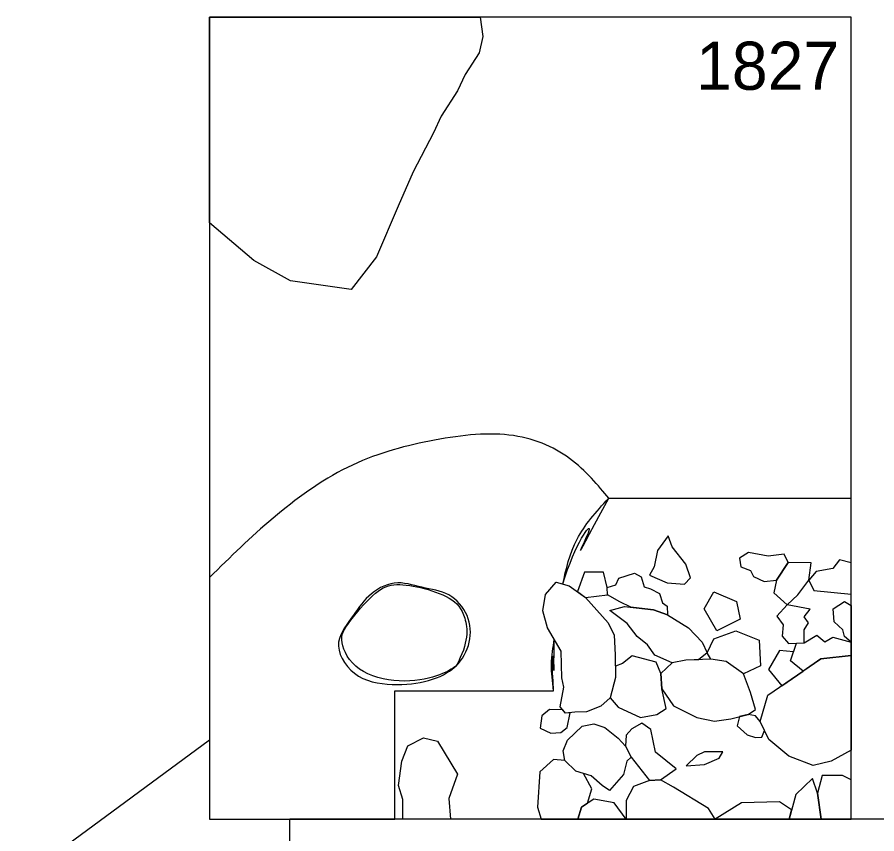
# Model space of a CAD drawing. Extents: x -204 to -1, y -285 to 3.
# Drawn here: x -182.7 to -177.34, y -257.09 to -252 of the extents above; entities that cross this region are included whole.
import ezdxf

# ---------------------------------------------------------------- set-up
doc = ezdxf.new("R2010")
doc.units = 0
for name, color, linetype in [('Feature Labels', 7, 'Continuous'), ('Limits of Excavation', 7, 'Continuous'), ('Postholes', 7, 'Continuous'), ('Postmolds', 7, 'Continuous'), ('Quadrat Boundaries', 7, 'Continuous'), ('Quadrat Labels', 7, 'Continuous'), ('Stone', 7, 'Continuous')]:
    doc.layers.add(name, color=color, linetype=linetype)

msp = doc.modelspace()

# ---------------------------------------------------------------- linework, layer by layer
at = {"layer": 'Feature Labels'}
msp.add_line((-182.6994, -257.3874), (-181.5, -256.5039), dxfattribs=at)
at = {"layer": 'Limits of Excavation'}
msp.add_line((-179.0113, -254.9982), (-177.5, -254.9982), dxfattribs=at)
msp.add_lwpolyline([(-180.3441, -257), (-180.3441, -256.1986), (-179.3546, -256.1986)], dxfattribs=at)
for points in [[(-179.2974, -255.5327), (-179.2207, -255.279), (-179.0113, -254.9982), (-179.2974, -255.5327), (-179.0113, -254.9982)], [(-179.3546, -256.1986), (-179.3673, -256.025), (-179.3506, -255.8786), (-179.3546, -256.1986), (-179.3506, -255.8786)]]:
    msp.add_open_spline(points, degree=3, dxfattribs=at)
at = {"layer": 'Postholes'}
for p, q in [((-181.5, -255.4928), (-181.5, -257)), ((-181.5, -257), (-180.3441, -257))]:
    msp.add_line(p, q, dxfattribs=at)
for points in [[(-179.3506, -255.8786), (-179.3934, -255.8057), (-179.4212, -255.7016), (-179.405, -255.5998), (-179.3379, -255.5211), (-179.2974, -255.5327)], [(-180.3441, -257), (-180.3441, -256.1986), (-179.3546, -256.1986)]]:
    msp.add_lwpolyline(points, dxfattribs=at)
for points in [[(-179.0113, -254.9982), (-179.0736, -254.9224), (-179.2322, -254.7296), (-179.6096, -254.5679), (-180.1289, -254.6284), (-180.648, -254.7735), (-181.1206, -255.1191), (-181.369, -255.3637), (-181.5, -255.4928)], [(-179.2974, -255.5327), (-179.2777, -255.4452), (-179.232, -255.242), (-179.0913, -255.0867), (-179.0113, -254.9982)], [(-179.9629, -256.0444), (-179.9909, -256.0718), (-180.0985, -256.1397), (-180.3237, -256.1694), (-180.5895, -256.1409), (-180.7445, -255.9115), (-180.6081, -255.7422), (-180.5224, -255.6029), (-180.3476, -255.5011), (-180.177, -255.5598), (-179.9984, -255.5814), (-179.8762, -255.7261), (-179.864, -255.8984), (-179.9229, -256.0053), (-179.9629, -256.0444)], [(-179.3546, -256.1986), (-179.3618, -256.1407), (-179.375, -256.0337), (-179.3583, -255.9274), (-179.3506, -255.8786)]]:
    msp.add_open_spline(points, degree=3, dxfattribs=at)
at = {"layer": 'Postmolds'}
msp.add_open_spline([(-179.9629, -256.0444), (-179.8818, -255.8984), (-179.898, -255.7199), (-179.9872, -255.6144), (-180.19, -255.5495), (-180.3603, -255.5251), (-180.4739, -255.5819), (-180.6442, -255.7848), (-180.701, -255.8822), (-180.5955, -256.085), (-180.3116, -256.158), (-180.0602, -256.1094), (-179.9629, -256.0444), (-179.9629, -256.0444), (-179.9629, -256.0444)], degree=3, dxfattribs=at)
at = {"layer": 'Quadrat Boundaries'}
for p, q in [((-177.5, -252), (-181.5, -252)), ((-181.5, -252), (-181.5, -257)), ((-177.5, -257), (-177.5, -252)), ((-181.5, -257), (-181, -257)), ((-181, -259), (-181, -257)), ((-172, -257), (-181, -257))]:
    msp.add_line(p, q, dxfattribs=at)
at = {"layer": 'Stone'}
for points in [[(-181.5, -252), (-179.8118, -252), (-179.796, -252.1205), (-179.8197, -252.2231), (-179.9064, -252.3572), (-179.9537, -252.4597), (-180.0562, -252.6175), (-180.1035, -252.72), (-180.2297, -252.9646), (-180.3243, -253.1775), (-180.4583, -253.4931), (-180.616, -253.6982), (-180.9945, -253.6429), (-181.2231, -253.5167), (-181.5, -253.2814)], [(-178.6407, -255.2341), (-178.706, -255.3249), (-178.7286, -255.427), (-178.757, -255.4781), (-178.6464, -255.5263), (-178.5386, -255.5348), (-178.5018, -255.4951), (-178.5301, -255.41), (-178.6152, -255.3022)], [(-178.1388, -255.3362), (-178.1955, -255.3731), (-178.187, -255.427), (-178.1275, -255.4497), (-178.1076, -255.4866), (-178.0424, -255.5178), (-177.9658, -255.5093), (-177.8921, -255.3987), (-177.9176, -255.3476), (-178.0169, -255.3589)], [(-177.7633, -255.51), (-177.7496, -255.4005), (-177.8921, -255.3987), (-177.9658, -255.5093), (-177.9821, -255.5875), (-177.8978, -255.6625), (-177.8317, -255.6012)], [(-177.5, -255.4005), (-177.5718, -255.3823), (-177.6128, -255.437), (-177.7177, -255.4552), (-177.7633, -255.51), (-177.7314, -255.5738), (-177.5, -255.5966)], [(-179.0179, -255.6001), (-179.0207, -255.5547), (-179.0445, -255.4598), (-179.163, -255.4598), (-179.2061, -255.5812), (-179.1552, -255.6183)], [(-178.6436, -255.7249), (-178.7315, -255.6937), (-178.8222, -255.6838), (-178.8725, -255.6783), (-178.9413, -255.6455), (-179.0179, -255.6001), (-179.0207, -255.5547), (-178.9669, -255.5377), (-178.947, -255.4979), (-178.8506, -255.4667), (-178.808, -255.4894), (-178.791, -255.5519), (-178.7513, -255.5632), (-178.6946, -255.5916), (-178.6748, -255.6512), (-178.6464, -255.671)], [(-179.2801, -256.3379), (-179.3148, -256.2986), (-179.2916, -256.1759), (-179.3032, -256.1181), (-179.3078, -255.9515), (-179.3934, -255.8057), (-179.4212, -255.7016), (-179.405, -255.5998), (-179.3379, -255.5211), (-179.2569, -255.5442), (-179.1552, -255.6183), (-179.0141, -255.7756), (-178.9771, -255.852), (-178.9701, -255.9746), (-178.9678, -256.1158), (-179.0025, -256.2431), (-179.0603, -256.294), (-179.1505, -256.331), (-179.2222, -256.3333)], [(-178.1919, -255.7517), (-178.3378, -255.8247), (-178.4153, -255.6879), (-178.356, -255.583), (-178.2147, -255.6423)], [(-177.8978, -255.6625), (-177.963, -255.7334), (-177.9233, -255.7873), (-177.929, -255.8583), (-177.8893, -255.9037), (-177.7928, -255.9008), (-177.7928, -255.8185), (-177.7645, -255.776), (-177.7928, -255.7391), (-177.756, -255.6909)], [(-177.5, -255.8951), (-177.5405, -255.8611), (-177.5518, -255.8185), (-177.6057, -255.7703), (-177.6113, -255.688), (-177.5405, -255.6426), (-177.5, -255.6682)], [(-178.4522, -256.0058), (-178.5301, -256.0086), (-178.6152, -256.0256), (-178.723, -255.9774), (-178.7683, -255.9122), (-178.8336, -255.8611), (-178.896, -255.7788), (-179.0037, -255.6994), (-178.913, -255.6738), (-178.7315, -255.6937), (-178.6436, -255.7249), (-178.5131, -255.8072), (-178.4281, -255.8951), (-178.3969, -255.9632)], [(-178.17, -256.0937), (-178.2778, -256.0171), (-178.3742, -256.0029), (-178.3969, -255.9632), (-178.356, -255.8749), (-178.2192, -255.8247), (-178.0733, -255.884), (-178.0642, -256.0437)], [(-177.5, -255.9784), (-177.6883, -256.0001), (-177.7994, -256.0766), (-177.8773, -256.0117), (-177.841, -255.9022), (-177.7928, -255.9008), (-177.7131, -255.8521), (-177.663, -255.8931), (-177.6128, -255.8658), (-177.5, -255.8951)], [(-178.6521, -256.3094), (-178.6804, -256.1874), (-178.6861, -256.0909), (-178.7145, -256.02), (-178.8648, -255.9803), (-178.9243, -256.0285), (-178.969, -256.0452), (-178.9678, -256.1158), (-178.9852, -256.1794), (-179.0025, -256.2431), (-178.9527, -256.3008), (-178.8137, -256.3661), (-178.7116, -256.3462)], [(-177.5, -256.5683), (-177.6233, -256.6387), (-177.737, -256.6658), (-177.8884, -256.6062), (-178.0128, -256.5034), (-178.0669, -256.3897), (-178.0183, -256.2274), (-177.6883, -256.0001), (-177.5, -255.9784)], [(-177.9313, -256.1674), (-177.7994, -256.0766), (-177.8773, -256.0117), (-177.8592, -255.957), (-177.9457, -255.9479), (-178.014, -256.0665)], [(-178.0963, -256.315), (-178.1275, -256.2101), (-178.17, -256.0937), (-178.2778, -256.0171), (-178.3742, -256.0029), (-178.5301, -256.0086), (-178.6152, -256.0256), (-178.6861, -256.0909), (-178.6804, -256.1874), (-178.6067, -256.2923), (-178.4621, -256.3661), (-178.3515, -256.3888), (-178.2494, -256.3746), (-178.1416, -256.3462)], [(-179.2512, -256.3356), (-179.2801, -256.3379), (-179.2974, -256.3183), (-179.3809, -256.315), (-179.4291, -256.3547), (-179.4376, -256.4313), (-179.3724, -256.4626), (-179.31, -256.4597), (-179.2703, -256.4285)], [(-178.0399, -256.4466), (-178.0669, -256.3897), (-178.0963, -256.3547), (-178.1416, -256.3462), (-178.1955, -256.3604), (-178.2097, -256.4172), (-178.1473, -256.4739), (-178.0963, -256.4909), (-178.0566, -256.4881)], [(-178.9073, -256.5448), (-178.8704, -256.6129), (-178.8988, -256.6385), (-178.9186, -256.7207), (-179.0066, -256.82), (-179.0519, -256.7888), (-179.12, -256.7292), (-179.2164, -256.7009), (-179.2845, -256.6328), (-179.2958, -256.5732), (-179.2674, -256.5079), (-179.1767, -256.42), (-179.103, -256.4058), (-179.0349, -256.4285), (-178.9527, -256.4938)], [(-178.8052, -256.4001), (-178.8676, -256.437), (-178.9016, -256.4767), (-178.9073, -256.5448), (-178.8704, -256.6129), (-178.757, -256.7576), (-178.6889, -256.7548), (-178.5897, -256.6867), (-178.7201, -256.5817), (-178.7485, -256.4399)], [(-180.2958, -257), (-180.2958, -256.8768), (-180.3228, -256.7902), (-180.3012, -256.6387), (-180.2633, -256.5413), (-180.1659, -256.4926), (-180.0794, -256.5142), (-179.9549, -256.7199), (-180.009, -256.8714), (-179.9982, -257)], [(-178.3004, -256.5789), (-178.4139, -256.5789), (-178.4621, -256.6016), (-178.5273, -256.6668), (-178.4139, -256.6583), (-178.3231, -256.6186)], [(-179.204, -257), (-179.1812, -256.924), (-179.1425, -256.8989), (-179.1174, -256.81), (-179.1682, -256.7151), (-179.2164, -256.7009), (-179.2845, -256.6328), (-179.3545, -256.6275), (-179.4411, -256.7051), (-179.4548, -256.924), (-179.432, -257)], [(-177.5, -256.7552), (-177.5536, -256.7279), (-177.6812, -256.7279), (-177.7086, -256.8373), (-177.6858, -257), (-177.5, -257)], [(-178.3469, -257), (-178.3879, -256.9331), (-178.6068, -256.8008), (-178.6889, -256.7548), (-178.757, -256.7576), (-178.8575, -256.7963), (-178.9031, -256.883), (-178.9031, -257)], [(-177.6858, -257), (-177.7086, -256.8373), (-177.7405, -256.7461), (-177.8454, -256.8465), (-177.8864, -257), (-177.745, -257)], [(-178.9031, -257), (-178.9761, -256.8966), (-179.1037, -256.8738), (-179.1812, -256.924), (-179.204, -257)], [(-177.8864, -257), (-177.8706, -256.941), (-177.9457, -256.8921), (-178.1827, -256.8966), (-178.3469, -257)]]:
    msp.add_lwpolyline(points, close=True, dxfattribs=at)

# ---------------------------------------------------------------- texts
at = {"layer": 'Quadrat Labels'}
msp.add_text('1827', height=0.3, dxfattribs=at).set_placement((-178.4664, -252.4526))

doc.saveas('drawing.dxf')
